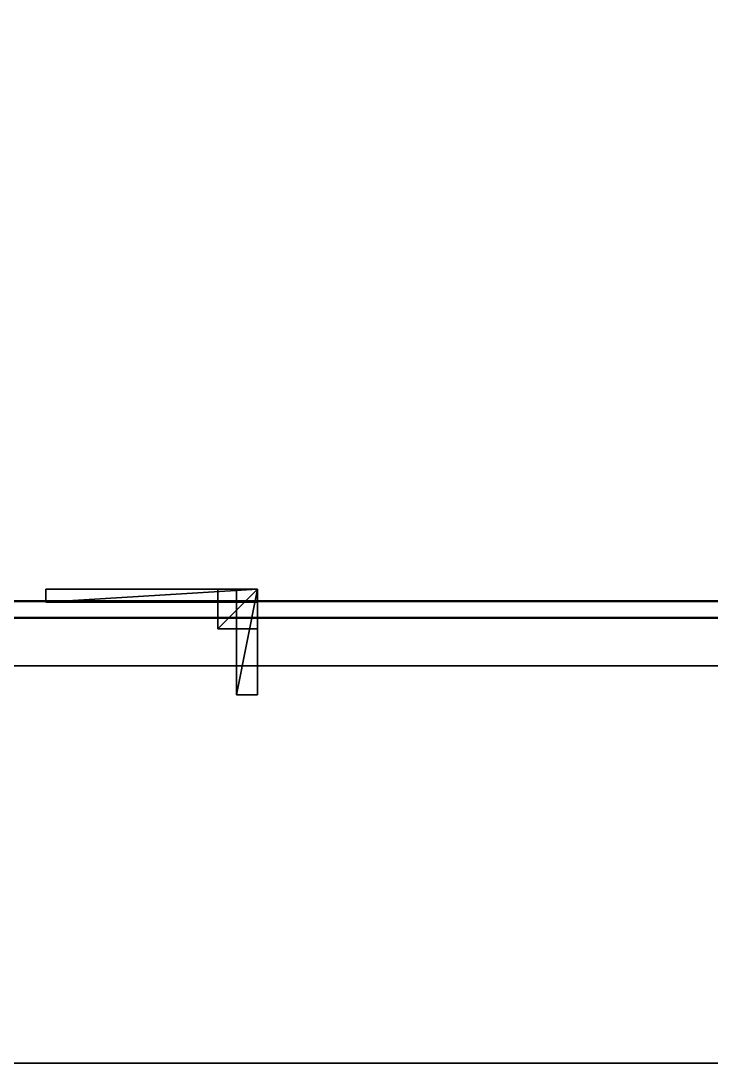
# Model space of a CAD drawing. Extents: x 0 to 4068, y -150 to 4325.
# Drawn here: x 2542.6 to 2803.3, y -150 to 243.5 of the extents above; entities that cross this region are included whole.
import ezdxf

# ---------------------------------------------------------------- set-up
doc = ezdxf.new("R2010")
doc.units = 0
for name, color, linetype in [('LAYER0', 7, 'CONTINUOUS'), ('LAYER107', 7, 'CONTINUOUS'), ('LAYER108', 7, 'CONTINUOUS'), ('LAYER109', 7, 'CONTINUOUS'), ('LAYER110', 7, 'CONTINUOUS'), ('LAYER121', 2, 'CONTINUOUS'), ('LAYER122', 7, 'CONTINUOUS'), ('LAYER123', 253, 'CONTINUOUS'), ('LAYER124', 253, 'CONTINUOUS'), ('LAYER125', 253, 'CONTINUOUS'), ('LAYER126', 253, 'CONTINUOUS'), ('LAYER127', 253, 'CONTINUOUS'), ('LAYER128', 253, 'CONTINUOUS'), ('LAYER137', 7, 'CONTINUOUS'), ('LAYER264', 7, 'CONTINUOUS'), ('LAYER275', 7, 'CONTINUOUS'), ('LAYER277', 7, 'CONTINUOUS'), ('LAYER278', 2, 'CONTINUOUS'), ('LAYER279', 7, 'CONTINUOUS'), ('LAYER280', 253, 'CONTINUOUS'), ('LAYER281', 253, 'CONTINUOUS'), ('LAYER282', 253, 'CONTINUOUS'), ('LAYER283', 253, 'CONTINUOUS'), ('LAYER284', 253, 'CONTINUOUS'), ('LAYER285', 253, 'CONTINUOUS'), ('LAYER294', 7, 'CONTINUOUS'), ('LAYER354', 45, 'CONTINUOUS'), ('LAYER356', 45, 'CONTINUOUS'), ('LAYER360', 45, 'CONTINUOUS'), ('LAYER4', 7, 'CONTINUOUS')]:
    doc.layers.add(name, color=color, linetype=linetype)

msp = doc.modelspace()

# ---------------------------------------------------------------- linework, layer by layer
at = {"layer": 'LAYER0', "invisible_edges": 1}
for points in [[(4068, 4325, -5), (0, -150, -5), (0, 4325, -5), (4068, 4325, -5)], [(0, -150, -5), (4068, 4325, -5), (4068, -150, -5), (0, -150, -5)], [(4068, -150), (0, 4325), (0, -150), (4068, -150)], [(0, 4325), (4068, -150), (4068, 4325), (0, 4325)], [(4068, -150), (0, -150, -5), (4068, -150, -5), (4068, -150)], [(0, -150, -5), (4068, -150), (0, -150), (0, -150, -5)]]:
    msp.add_3dface(points, dxfattribs=at)
at = {"layer": 'LAYER107', "invisible_edges": 1}
for points in [[(2139, 18, 2221), (3045, 0, 2221), (2139, 0, 2221), (2139, 18, 2221)], [(3045, 0, 2221), (2139, 18, 2221), (3045, 18, 2221), (3045, 0, 2221)], [(3045, 18, 2341), (2139, 0, 2341), (3045, 0, 2341), (3045, 18, 2341)], [(2139, 0, 2341), (3045, 18, 2341), (2139, 18, 2341), (2139, 0, 2341)], [(2139, 18, 2221), (3045, 18, 2341), (3045, 18, 2221), (2139, 18, 2221)], [(3045, 18, 2341), (2139, 18, 2221), (2139, 18, 2341), (3045, 18, 2341)], [(2139, 0, 2341), (3045, 0, 2221), (3045, 0, 2341), (2139, 0, 2341)], [(3045, 0, 2221), (2139, 0, 2341), (2139, 0, 2221), (3045, 0, 2221)]]:
    msp.add_3dface(points, dxfattribs=at)
at = {"layer": 'LAYER108', "invisible_edges": 1}
for points in [[(3045, 0, 2359), (2139, 400, 2359), (2139, 0, 2359), (3045, 0, 2359)], [(2139, 400, 2359), (3045, 0, 2359), (3045, 400, 2359), (2139, 400, 2359)], [(3045, 400, 2341), (2139, 0, 2341), (2139, 400, 2341), (3045, 400, 2341)], [(2139, 0, 2341), (3045, 400, 2341), (3045, 0, 2341), (2139, 0, 2341)], [(2139, 0, 2341), (3045, 0, 2359), (2139, 0, 2359), (2139, 0, 2341)], [(3045, 0, 2359), (2139, 0, 2341), (3045, 0, 2341), (3045, 0, 2359)]]:
    msp.add_3dface(points, dxfattribs=at)
at = {"layer": 'LAYER109', "invisible_edges": 1}
for points in [[(2139, 0, 1701), (3045, 400, 1701), (3045, 0, 1701), (2139, 0, 1701)], [(3045, 400, 1701), (2139, 0, 1701), (2139, 400, 1701), (3045, 400, 1701)], [(2139, 400, 1719), (3045, 0, 1719), (3045, 400, 1719), (2139, 400, 1719)], [(3045, 0, 1719), (2139, 400, 1719), (2139, 0, 1719), (3045, 0, 1719)], [(3045, 0, 1719), (2139, 0, 1701), (3045, 0, 1701), (3045, 0, 1719)], [(2139, 0, 1701), (3045, 0, 1719), (2139, 0, 1719), (2139, 0, 1701)]]:
    msp.add_3dface(points, dxfattribs=at)
at = {"layer": 'LAYER110', "invisible_edges": 1}
for points in [[(3049, 24.3, 2345), (2135, 18.3, 2345), (3049, 18.3, 2345), (3049, 24.3, 2345)], [(2135, 18.3, 2345), (3049, 24.3, 2345), (2135, 24.3, 2345), (2135, 18.3, 2345)], [(2135, 24.3, 1715), (3049, 18.3, 1715), (2135, 18.3, 1715), (2135, 24.3, 1715)], [(3049, 18.3, 1715), (2135, 24.3, 1715), (3049, 24.3, 1715), (3049, 18.3, 1715)], [(3049, 24.3, 2345), (2135, 24.3, 1715), (2135, 24.3, 2345), (3049, 24.3, 2345)], [(2135, 24.3, 1715), (3049, 24.3, 2345), (3049, 24.3, 1715), (2135, 24.3, 1715)], [(3049, 18.3, 1715), (2135, 18.3, 2345), (2135, 18.3, 1715), (3049, 18.3, 1715)], [(2135, 18.3, 2345), (3049, 18.3, 1715), (3049, 18.3, 2345), (2135, 18.3, 2345)]]:
    msp.add_3dface(points, dxfattribs=at)
at = {"layer": 'LAYER121'}
for points in [[(2552, 29, 2295), (2552, 24, 2295), (2552, 29, 2318), (2552, 29, 2295)], [(2552, 29, 2318), (2552, 24, 2295), (2552, 24, 2318), (2552, 29, 2318)], [(2552, 29, 2318), (2552, 24, 2318), (2632, 29, 2318), (2552, 29, 2318)], [(2632, 29, 2318), (2552, 24, 2318), (2632, 24, 2318), (2632, 29, 2318)], [(2552, 29, 2318), (2632, 29, 2318), (2552, 29, 2295), (2552, 29, 2318)], [(2552, 29, 2295), (2632, 29, 2318), (2632, 29, 2295), (2552, 29, 2295)], [(2552, 29, 2295), (2632, 29, 2295), (2552, 24, 2295), (2552, 29, 2295)], [(2552, 24, 2295), (2632, 29, 2295), (2632, 24, 2295), (2552, 24, 2295)], [(2632, 29, 2318), (2632, 24, 2318), (2632, 29, 2295), (2632, 29, 2318)], [(2632, 29, 2295), (2632, 24, 2318), (2632, 24, 2295), (2632, 29, 2295)], [(2552, 24, 2295), (2632, 24, 2295), (2552, 24, 2318), (2552, 24, 2295)], [(2552, 24, 2318), (2632, 24, 2295), (2632, 24, 2318), (2552, 24, 2318)]]:
    msp.add_3dface(points, dxfattribs=at)
at = {"layer": 'LAYER122', "invisible_edges": 1}
for points in [[(2632, 29, 2295), (2552, 29, 2318), (2632, 29, 2318), (2632, 29, 2295)], [(2552, 29, 2318), (2632, 29, 2295), (2552, 29, 2295), (2552, 29, 2318)], [(2632, 24, 2318), (2552, 29, 2318), (2552, 24, 2318), (2632, 24, 2318)], [(2552, 29, 2318), (2632, 24, 2318), (2632, 29, 2318), (2552, 29, 2318)], [(2552, 24, 2295), (2552, 29, 2318), (2552, 29, 2295), (2552, 24, 2295)], [(2552, 29, 2318), (2552, 24, 2295), (2552, 24, 2318), (2552, 29, 2318)], [(2632, 29, 2295), (2552, 24, 2295), (2552, 29, 2295), (2632, 29, 2295)], [(2552, 24, 2295), (2632, 29, 2295), (2632, 24, 2295), (2552, 24, 2295)], [(2632, 24, 2318), (2632, 29, 2295), (2632, 29, 2318), (2632, 24, 2318)], [(2632, 29, 2295), (2632, 24, 2318), (2632, 24, 2295), (2632, 29, 2295)], [(2552, 24, 2295), (2632, 24, 2318), (2552, 24, 2318), (2552, 24, 2295)], [(2632, 24, 2318), (2552, 24, 2295), (2632, 24, 2295), (2632, 24, 2318)]]:
    msp.add_3dface(points, dxfattribs=at)
at = {"layer": 'LAYER123'}
for points in [[(2617, 29, 2303), (2617, 14, 2303), (2617, 29, 2318), (2617, 29, 2303)], [(2617, 29, 2318), (2617, 14, 2303), (2617, 14, 2318), (2617, 29, 2318)], [(2617, 29, 2318), (2617, 14, 2318), (2632, 29, 2318), (2617, 29, 2318)], [(2632, 29, 2318), (2617, 14, 2318), (2632, 14, 2318), (2632, 29, 2318)], [(2617, 29, 2318), (2632, 29, 2318), (2617, 29, 2303), (2617, 29, 2318)], [(2617, 29, 2303), (2632, 29, 2318), (2632, 29, 2303), (2617, 29, 2303)], [(2617, 29, 2303), (2632, 29, 2303), (2617, 14, 2303), (2617, 29, 2303)], [(2617, 14, 2303), (2632, 29, 2303), (2632, 14, 2303), (2617, 14, 2303)], [(2632, 29, 2318), (2632, 14, 2318), (2632, 29, 2303), (2632, 29, 2318)], [(2632, 29, 2303), (2632, 14, 2318), (2632, 14, 2303), (2632, 29, 2303)], [(2617, 14, 2303), (2632, 14, 2303), (2617, 14, 2318), (2617, 14, 2303)], [(2617, 14, 2318), (2632, 14, 2303), (2632, 14, 2318), (2617, 14, 2318)]]:
    msp.add_3dface(points, dxfattribs=at)
at = {"layer": 'LAYER124'}
for points in [[(2617, 29, 2303), (2617, 14, 2303), (2617, 29, 2318), (2617, 29, 2303)], [(2617, 29, 2318), (2617, 14, 2303), (2617, 14, 2318), (2617, 29, 2318)], [(2617, 29, 2318), (2617, 14, 2318), (2632, 29, 2318), (2617, 29, 2318)], [(2632, 29, 2318), (2617, 14, 2318), (2632, 14, 2318), (2632, 29, 2318)], [(2617, 29, 2318), (2632, 29, 2318), (2617, 29, 2303), (2617, 29, 2318)], [(2617, 29, 2303), (2632, 29, 2318), (2632, 29, 2303), (2617, 29, 2303)], [(2617, 29, 2303), (2632, 29, 2303), (2617, 14, 2303), (2617, 29, 2303)], [(2617, 14, 2303), (2632, 29, 2303), (2632, 14, 2303), (2617, 14, 2303)], [(2632, 29, 2318), (2632, 14, 2318), (2632, 29, 2303), (2632, 29, 2318)], [(2632, 29, 2303), (2632, 14, 2318), (2632, 14, 2303), (2632, 29, 2303)], [(2617, 14, 2303), (2632, 14, 2303), (2617, 14, 2318), (2617, 14, 2303)], [(2617, 14, 2318), (2632, 14, 2303), (2632, 14, 2318), (2617, 14, 2318)]]:
    msp.add_3dface(points, dxfattribs=at)
at = {"layer": 'LAYER125'}
for points in [[(2617, 29, 2303), (2617, 14, 2303), (2617, 29, 2318), (2617, 29, 2303)], [(2617, 29, 2318), (2617, 14, 2303), (2617, 14, 2318), (2617, 29, 2318)], [(2617, 29, 2318), (2617, 14, 2318), (2632, 29, 2318), (2617, 29, 2318)], [(2632, 29, 2318), (2617, 14, 2318), (2632, 14, 2318), (2632, 29, 2318)], [(2617, 29, 2318), (2632, 29, 2318), (2617, 29, 2303), (2617, 29, 2318)], [(2617, 29, 2303), (2632, 29, 2318), (2632, 29, 2303), (2617, 29, 2303)], [(2617, 29, 2303), (2632, 29, 2303), (2617, 14, 2303), (2617, 29, 2303)], [(2617, 14, 2303), (2632, 29, 2303), (2632, 14, 2303), (2617, 14, 2303)], [(2632, 29, 2318), (2632, 14, 2318), (2632, 29, 2303), (2632, 29, 2318)], [(2632, 29, 2303), (2632, 14, 2318), (2632, 14, 2303), (2632, 29, 2303)], [(2617, 14, 2303), (2632, 14, 2303), (2617, 14, 2318), (2617, 14, 2303)], [(2617, 14, 2318), (2632, 14, 2303), (2632, 14, 2318), (2617, 14, 2318)]]:
    msp.add_3dface(points, dxfattribs=at)
at = {"layer": 'LAYER126'}
for points in [[(2617, 29, 2303), (2617, 14, 2303), (2617, 29, 2318), (2617, 29, 2303)], [(2617, 29, 2318), (2617, 14, 2303), (2617, 14, 2318), (2617, 29, 2318)], [(2617, 29, 2318), (2617, 14, 2318), (2632, 29, 2318), (2617, 29, 2318)], [(2632, 29, 2318), (2617, 14, 2318), (2632, 14, 2318), (2632, 29, 2318)], [(2617, 29, 2318), (2632, 29, 2318), (2617, 29, 2303), (2617, 29, 2318)], [(2617, 29, 2303), (2632, 29, 2318), (2632, 29, 2303), (2617, 29, 2303)], [(2617, 29, 2303), (2632, 29, 2303), (2617, 14, 2303), (2617, 29, 2303)], [(2617, 14, 2303), (2632, 29, 2303), (2632, 14, 2303), (2617, 14, 2303)], [(2632, 29, 2318), (2632, 14, 2318), (2632, 29, 2303), (2632, 29, 2318)], [(2632, 29, 2303), (2632, 14, 2318), (2632, 14, 2303), (2632, 29, 2303)], [(2617, 14, 2303), (2632, 14, 2303), (2617, 14, 2318), (2617, 14, 2303)], [(2617, 14, 2318), (2632, 14, 2303), (2632, 14, 2318), (2617, 14, 2318)]]:
    msp.add_3dface(points, dxfattribs=at)
at = {"layer": 'LAYER127'}
for points in [[(2624, 29, 2310), (2624, -11, 2310), (2624, 29, 2318), (2624, 29, 2310)], [(2624, 29, 2318), (2624, -11, 2310), (2624, -11, 2318), (2624, 29, 2318)], [(2624, 29, 2318), (2624, -11, 2318), (2632, 29, 2318), (2624, 29, 2318)], [(2632, 29, 2318), (2624, -11, 2318), (2632, -11, 2318), (2632, 29, 2318)], [(2624, 29, 2318), (2632, 29, 2318), (2624, 29, 2310), (2624, 29, 2318)], [(2624, 29, 2310), (2632, 29, 2318), (2632, 29, 2310), (2624, 29, 2310)], [(2624, 29, 2310), (2632, 29, 2310), (2624, -11, 2310), (2624, 29, 2310)], [(2624, -11, 2310), (2632, 29, 2310), (2632, -11, 2310), (2624, -11, 2310)], [(2632, 29, 2318), (2632, -11, 2318), (2632, 29, 2310), (2632, 29, 2318)], [(2632, 29, 2310), (2632, -11, 2318), (2632, -11, 2310), (2632, 29, 2310)], [(2624, -11, 2310), (2632, -11, 2310), (2624, -11, 2318), (2624, -11, 2310)], [(2624, -11, 2318), (2632, -11, 2310), (2632, -11, 2318), (2624, -11, 2318)]]:
    msp.add_3dface(points, dxfattribs=at)
at = {"layer": 'LAYER128'}
for points in [[(2552, 29, 2302), (2552, 24, 2302), (2552, 29, 2318), (2552, 29, 2302)], [(2552, 29, 2318), (2552, 24, 2302), (2552, 24, 2318), (2552, 29, 2318)], [(2552, 29, 2318), (2552, 24, 2318), (2632, 29, 2318), (2552, 29, 2318)], [(2632, 29, 2318), (2552, 24, 2318), (2632, 24, 2318), (2632, 29, 2318)], [(2552, 29, 2318), (2632, 29, 2318), (2552, 29, 2302), (2552, 29, 2318)], [(2552, 29, 2302), (2632, 29, 2318), (2632, 29, 2302), (2552, 29, 2302)], [(2552, 29, 2302), (2632, 29, 2302), (2552, 24, 2302), (2552, 29, 2302)], [(2552, 24, 2302), (2632, 29, 2302), (2632, 24, 2302), (2552, 24, 2302)], [(2632, 29, 2318), (2632, 24, 2318), (2632, 29, 2302), (2632, 29, 2318)], [(2632, 29, 2302), (2632, 24, 2318), (2632, 24, 2302), (2632, 29, 2302)], [(2552, 24, 2302), (2632, 24, 2302), (2552, 24, 2318), (2552, 24, 2302)], [(2552, 24, 2318), (2632, 24, 2302), (2632, 24, 2318), (2552, 24, 2318)]]:
    msp.add_3dface(points, dxfattribs=at)
at = {"layer": 'LAYER137', "invisible_edges": 1}
for points in [[(2139, 24.6, 2021), (3045, 380, 2021), (3045, 24.6, 2021), (2139, 24.6, 2021)], [(3045, 380, 2021), (2139, 24.6, 2021), (2139, 380, 2021), (3045, 380, 2021)], [(2139, 380, 2039), (3045, 24.6, 2039), (3045, 380, 2039), (2139, 380, 2039)], [(3045, 24.6, 2039), (2139, 380, 2039), (2139, 24.6, 2039), (3045, 24.6, 2039)], [(3045, 24.6, 2039), (2139, 24.6, 2021), (3045, 24.6, 2021), (3045, 24.6, 2039)], [(2139, 24.6, 2021), (3045, 24.6, 2039), (2139, 24.6, 2039), (2139, 24.6, 2021)]]:
    msp.add_3dface(points, dxfattribs=at)
at = {"layer": 'LAYER264', "invisible_edges": 1}
for points in [[(2139, 0, 151), (3045, 400, 151), (3045, 0, 151), (2139, 0, 151)], [(3045, 400, 151), (2139, 0, 151), (2139, 400, 151), (3045, 400, 151)], [(2139, 400, 169), (3045, 0, 169), (3045, 400, 169), (2139, 400, 169)], [(3045, 0, 169), (2139, 400, 169), (2139, 0, 169), (3045, 0, 169)], [(3045, 0, 169), (2139, 0, 151), (3045, 0, 151), (3045, 0, 169)], [(2139, 0, 151), (3045, 0, 169), (2139, 0, 169), (2139, 0, 151)]]:
    msp.add_3dface(points, dxfattribs=at)
at = {"layer": 'LAYER275', "invisible_edges": 1}
for points in [[(3049, 24.3, 874.5), (2135, 18.3, 874.5), (3049, 18.3, 874.5), (3049, 24.3, 874.5)], [(2135, 18.3, 874.5), (3049, 24.3, 874.5), (2135, 24.3, 874.5), (2135, 18.3, 874.5)], [(2135, 24.3, 165), (3049, 18.3, 165), (2135, 18.3, 165), (2135, 24.3, 165)], [(3049, 18.3, 165), (2135, 24.3, 165), (3049, 24.3, 165), (3049, 18.3, 165)], [(3049, 24.3, 874.5), (2135, 24.3, 165), (2135, 24.3, 874.5), (3049, 24.3, 874.5)], [(2135, 24.3, 165), (3049, 24.3, 874.5), (3049, 24.3, 165), (2135, 24.3, 165)], [(3049, 18.3, 165), (2135, 18.3, 874.5), (2135, 18.3, 165), (3049, 18.3, 165)], [(2135, 18.3, 874.5), (3049, 18.3, 165), (3049, 18.3, 874.5), (2135, 18.3, 874.5)]]:
    msp.add_3dface(points, dxfattribs=at)
at = {"layer": 'LAYER277', "invisible_edges": 1}
for points in [[(3045, 18, 874.5), (2139, 0, 874.5), (3045, 0, 874.5), (3045, 18, 874.5)], [(2139, 0, 874.5), (3045, 18, 874.5), (2139, 18, 874.5), (2139, 0, 874.5)], [(2139, 18, 754.5), (3045, 0, 754.5), (2139, 0, 754.5), (2139, 18, 754.5)], [(3045, 0, 754.5), (2139, 18, 754.5), (3045, 18, 754.5), (3045, 0, 754.5)], [(3045, 18, 874.5), (2139, 18, 754.5), (2139, 18, 874.5), (3045, 18, 874.5)], [(2139, 18, 754.5), (3045, 18, 874.5), (3045, 18, 754.5), (2139, 18, 754.5)], [(3045, 0, 754.5), (2139, 0, 874.5), (2139, 0, 754.5), (3045, 0, 754.5)], [(2139, 0, 874.5), (3045, 0, 754.5), (3045, 0, 874.5), (2139, 0, 874.5)]]:
    msp.add_3dface(points, dxfattribs=at)
at = {"layer": 'LAYER278'}
for points in [[(2552, 29, 811), (2552, 24, 811), (2552, 29, 834), (2552, 29, 811)], [(2552, 29, 834), (2552, 24, 811), (2552, 24, 834), (2552, 29, 834)], [(2552, 29, 834), (2552, 24, 834), (2632, 29, 834), (2552, 29, 834)], [(2632, 29, 834), (2552, 24, 834), (2632, 24, 834), (2632, 29, 834)], [(2552, 29, 834), (2632, 29, 834), (2552, 29, 811), (2552, 29, 834)], [(2552, 29, 811), (2632, 29, 834), (2632, 29, 811), (2552, 29, 811)], [(2552, 29, 811), (2632, 29, 811), (2552, 24, 811), (2552, 29, 811)], [(2552, 24, 811), (2632, 29, 811), (2632, 24, 811), (2552, 24, 811)], [(2632, 29, 834), (2632, 24, 834), (2632, 29, 811), (2632, 29, 834)], [(2632, 29, 811), (2632, 24, 834), (2632, 24, 811), (2632, 29, 811)], [(2552, 24, 811), (2632, 24, 811), (2552, 24, 834), (2552, 24, 811)], [(2552, 24, 834), (2632, 24, 811), (2632, 24, 834), (2552, 24, 834)]]:
    msp.add_3dface(points, dxfattribs=at)
at = {"layer": 'LAYER279', "invisible_edges": 1}
for points in [[(2632, 29, 811), (2552, 29, 834), (2632, 29, 834), (2632, 29, 811)], [(2552, 29, 834), (2632, 29, 811), (2552, 29, 811), (2552, 29, 834)], [(2632, 24, 834), (2552, 29, 834), (2552, 24, 834), (2632, 24, 834)], [(2552, 29, 834), (2632, 24, 834), (2632, 29, 834), (2552, 29, 834)], [(2552, 24, 811), (2552, 29, 834), (2552, 29, 811), (2552, 24, 811)], [(2552, 29, 834), (2552, 24, 811), (2552, 24, 834), (2552, 29, 834)], [(2632, 29, 811), (2552, 24, 811), (2552, 29, 811), (2632, 29, 811)], [(2552, 24, 811), (2632, 29, 811), (2632, 24, 811), (2552, 24, 811)], [(2632, 24, 834), (2632, 29, 811), (2632, 29, 834), (2632, 24, 834)], [(2632, 29, 811), (2632, 24, 834), (2632, 24, 811), (2632, 29, 811)], [(2552, 24, 811), (2632, 24, 834), (2552, 24, 834), (2552, 24, 811)], [(2632, 24, 834), (2552, 24, 811), (2632, 24, 811), (2632, 24, 834)]]:
    msp.add_3dface(points, dxfattribs=at)
at = {"layer": 'LAYER280'}
for points in [[(2617, 29, 819), (2617, 14, 819), (2617, 29, 834), (2617, 29, 819)], [(2617, 29, 834), (2617, 14, 819), (2617, 14, 834), (2617, 29, 834)], [(2617, 29, 834), (2617, 14, 834), (2632, 29, 834), (2617, 29, 834)], [(2632, 29, 834), (2617, 14, 834), (2632, 14, 834), (2632, 29, 834)], [(2617, 29, 834), (2632, 29, 834), (2617, 29, 819), (2617, 29, 834)], [(2617, 29, 819), (2632, 29, 834), (2632, 29, 819), (2617, 29, 819)], [(2617, 29, 819), (2632, 29, 819), (2617, 14, 819), (2617, 29, 819)], [(2617, 14, 819), (2632, 29, 819), (2632, 14, 819), (2617, 14, 819)], [(2632, 29, 834), (2632, 14, 834), (2632, 29, 819), (2632, 29, 834)], [(2632, 29, 819), (2632, 14, 834), (2632, 14, 819), (2632, 29, 819)], [(2617, 14, 819), (2632, 14, 819), (2617, 14, 834), (2617, 14, 819)], [(2617, 14, 834), (2632, 14, 819), (2632, 14, 834), (2617, 14, 834)]]:
    msp.add_3dface(points, dxfattribs=at)
at = {"layer": 'LAYER281'}
for points in [[(2617, 29, 819), (2617, 14, 819), (2617, 29, 834), (2617, 29, 819)], [(2617, 29, 834), (2617, 14, 819), (2617, 14, 834), (2617, 29, 834)], [(2617, 29, 834), (2617, 14, 834), (2632, 29, 834), (2617, 29, 834)], [(2632, 29, 834), (2617, 14, 834), (2632, 14, 834), (2632, 29, 834)], [(2617, 29, 834), (2632, 29, 834), (2617, 29, 819), (2617, 29, 834)], [(2617, 29, 819), (2632, 29, 834), (2632, 29, 819), (2617, 29, 819)], [(2617, 29, 819), (2632, 29, 819), (2617, 14, 819), (2617, 29, 819)], [(2617, 14, 819), (2632, 29, 819), (2632, 14, 819), (2617, 14, 819)], [(2632, 29, 834), (2632, 14, 834), (2632, 29, 819), (2632, 29, 834)], [(2632, 29, 819), (2632, 14, 834), (2632, 14, 819), (2632, 29, 819)], [(2617, 14, 819), (2632, 14, 819), (2617, 14, 834), (2617, 14, 819)], [(2617, 14, 834), (2632, 14, 819), (2632, 14, 834), (2617, 14, 834)]]:
    msp.add_3dface(points, dxfattribs=at)
at = {"layer": 'LAYER282'}
for points in [[(2617, 29, 819), (2617, 14, 819), (2617, 29, 834), (2617, 29, 819)], [(2617, 29, 834), (2617, 14, 819), (2617, 14, 834), (2617, 29, 834)], [(2617, 29, 834), (2617, 14, 834), (2632, 29, 834), (2617, 29, 834)], [(2632, 29, 834), (2617, 14, 834), (2632, 14, 834), (2632, 29, 834)], [(2617, 29, 834), (2632, 29, 834), (2617, 29, 819), (2617, 29, 834)], [(2617, 29, 819), (2632, 29, 834), (2632, 29, 819), (2617, 29, 819)], [(2617, 29, 819), (2632, 29, 819), (2617, 14, 819), (2617, 29, 819)], [(2617, 14, 819), (2632, 29, 819), (2632, 14, 819), (2617, 14, 819)], [(2632, 29, 834), (2632, 14, 834), (2632, 29, 819), (2632, 29, 834)], [(2632, 29, 819), (2632, 14, 834), (2632, 14, 819), (2632, 29, 819)], [(2617, 14, 819), (2632, 14, 819), (2617, 14, 834), (2617, 14, 819)], [(2617, 14, 834), (2632, 14, 819), (2632, 14, 834), (2617, 14, 834)]]:
    msp.add_3dface(points, dxfattribs=at)
at = {"layer": 'LAYER283'}
for points in [[(2617, 29, 819), (2617, 14, 819), (2617, 29, 834), (2617, 29, 819)], [(2617, 29, 834), (2617, 14, 819), (2617, 14, 834), (2617, 29, 834)], [(2617, 29, 834), (2617, 14, 834), (2632, 29, 834), (2617, 29, 834)], [(2632, 29, 834), (2617, 14, 834), (2632, 14, 834), (2632, 29, 834)], [(2617, 29, 834), (2632, 29, 834), (2617, 29, 819), (2617, 29, 834)], [(2617, 29, 819), (2632, 29, 834), (2632, 29, 819), (2617, 29, 819)], [(2617, 29, 819), (2632, 29, 819), (2617, 14, 819), (2617, 29, 819)], [(2617, 14, 819), (2632, 29, 819), (2632, 14, 819), (2617, 14, 819)], [(2632, 29, 834), (2632, 14, 834), (2632, 29, 819), (2632, 29, 834)], [(2632, 29, 819), (2632, 14, 834), (2632, 14, 819), (2632, 29, 819)], [(2617, 14, 819), (2632, 14, 819), (2617, 14, 834), (2617, 14, 819)], [(2617, 14, 834), (2632, 14, 819), (2632, 14, 834), (2617, 14, 834)]]:
    msp.add_3dface(points, dxfattribs=at)
at = {"layer": 'LAYER284'}
for points in [[(2624, 29, 826), (2624, -11, 826), (2624, 29, 834), (2624, 29, 826)], [(2624, 29, 834), (2624, -11, 826), (2624, -11, 834), (2624, 29, 834)], [(2624, 29, 834), (2624, -11, 834), (2632, 29, 834), (2624, 29, 834)], [(2632, 29, 834), (2624, -11, 834), (2632, -11, 834), (2632, 29, 834)], [(2624, 29, 834), (2632, 29, 834), (2624, 29, 826), (2624, 29, 834)], [(2624, 29, 826), (2632, 29, 834), (2632, 29, 826), (2624, 29, 826)], [(2624, 29, 826), (2632, 29, 826), (2624, -11, 826), (2624, 29, 826)], [(2624, -11, 826), (2632, 29, 826), (2632, -11, 826), (2624, -11, 826)], [(2632, 29, 834), (2632, -11, 834), (2632, 29, 826), (2632, 29, 834)], [(2632, 29, 826), (2632, -11, 834), (2632, -11, 826), (2632, 29, 826)], [(2624, -11, 826), (2632, -11, 826), (2624, -11, 834), (2624, -11, 826)], [(2624, -11, 834), (2632, -11, 826), (2632, -11, 834), (2624, -11, 834)]]:
    msp.add_3dface(points, dxfattribs=at)
at = {"layer": 'LAYER285'}
for points in [[(2552, 29, 818), (2552, 24, 818), (2552, 29, 834), (2552, 29, 818)], [(2552, 29, 834), (2552, 24, 818), (2552, 24, 834), (2552, 29, 834)], [(2552, 29, 834), (2552, 24, 834), (2632, 29, 834), (2552, 29, 834)], [(2632, 29, 834), (2552, 24, 834), (2632, 24, 834), (2632, 29, 834)], [(2552, 29, 834), (2632, 29, 834), (2552, 29, 818), (2552, 29, 834)], [(2552, 29, 818), (2632, 29, 834), (2632, 29, 818), (2552, 29, 818)], [(2552, 29, 818), (2632, 29, 818), (2552, 24, 818), (2552, 29, 818)], [(2552, 24, 818), (2632, 29, 818), (2632, 24, 818), (2552, 24, 818)], [(2632, 29, 834), (2632, 24, 834), (2632, 29, 818), (2632, 29, 834)], [(2632, 29, 818), (2632, 24, 834), (2632, 24, 818), (2632, 29, 818)], [(2552, 24, 818), (2632, 24, 818), (2552, 24, 834), (2552, 24, 818)], [(2552, 24, 834), (2632, 24, 818), (2632, 24, 834), (2552, 24, 834)]]:
    msp.add_3dface(points, dxfattribs=at)
at = {"layer": 'LAYER294', "invisible_edges": 1}
for points in [[(2139, 24.6, 503.5), (3045, 380, 503.5), (3045, 24.6, 503.5), (2139, 24.6, 503.5)], [(3045, 380, 503.5), (2139, 24.6, 503.5), (2139, 380, 503.5), (3045, 380, 503.5)], [(2139, 380, 521.5), (3045, 24.6, 521.5), (3045, 380, 521.5), (2139, 380, 521.5)], [(3045, 24.6, 521.5), (2139, 380, 521.5), (2139, 24.6, 521.5), (3045, 24.6, 521.5)], [(3045, 24.6, 521.5), (2139, 24.6, 503.5), (3045, 24.6, 503.5), (3045, 24.6, 521.5)], [(2139, 24.6, 503.5), (3045, 24.6, 521.5), (2139, 24.6, 521.5), (2139, 24.6, 503.5)]]:
    msp.add_3dface(points, dxfattribs=at)
at = {"layer": 'LAYER354', "invisible_edges": 1}
for points in [[(1176, 0, 875), (3495, 423, 875), (3495, 0, 875), (1176, 0, 875)], [(3495, 423, 875), (1176, 0, 875), (1176, 423, 875), (3495, 423, 875)], [(1176, 423, 893), (3495, 0, 893), (3495, 423, 893), (1176, 423, 893)], [(3495, 0, 893), (1176, 423, 893), (1176, 0, 893), (3495, 0, 893)], [(3495, 0, 893), (1176, 0, 875), (3495, 0, 875), (3495, 0, 893)], [(1176, 0, 875), (3495, 0, 893), (1176, 0, 893), (1176, 0, 875)]]:
    msp.add_3dface(points, dxfattribs=at)
at = {"layer": 'LAYER356', "invisible_edges": 1}
for points in [[(1194, 18, 893), (3495, 0, 893), (1194, 0, 893), (1194, 18, 893)], [(3495, 0, 893), (1194, 18, 893), (3495, 18, 893), (3495, 0, 893)], [(3495, 18, 1682), (1194, 0, 1682), (3495, 0, 1682), (3495, 18, 1682)], [(1194, 0, 1682), (3495, 18, 1682), (1194, 18, 1682), (1194, 0, 1682)], [(1194, 18, 893), (3495, 18, 1682), (3495, 18, 893), (1194, 18, 893)], [(3495, 18, 1682), (1194, 18, 893), (1194, 18, 1682), (3495, 18, 1682)], [(1194, 0, 1682), (3495, 0, 893), (3495, 0, 1682), (1194, 0, 1682)], [(3495, 0, 893), (1194, 0, 1682), (1194, 0, 893), (3495, 0, 893)]]:
    msp.add_3dface(points, dxfattribs=at)
at = {"layer": 'LAYER360', "invisible_edges": 1}
for points in [[(1176, 423, 1700), (3495, 0, 1700), (3495, 423, 1700), (1176, 423, 1700)], [(3495, 0, 1700), (1176, 423, 1700), (1176, 0, 1700), (3495, 0, 1700)], [(1176, 0, 1682), (3495, 423, 1682), (3495, 0, 1682), (1176, 0, 1682)], [(3495, 423, 1682), (1176, 0, 1682), (1176, 423, 1682), (3495, 423, 1682)], [(1176, 0, 1682), (3495, 0, 1700), (1176, 0, 1700), (1176, 0, 1682)], [(3495, 0, 1700), (1176, 0, 1682), (3495, 0, 1682), (3495, 0, 1700)]]:
    msp.add_3dface(points, dxfattribs=at)
at = {"layer": 'LAYER4'}
for points, invisible_edges in [([(180, 0), (4068, -150), (30, -150), (180, 0)], 1), ([(4068, -150, 2410), (180, 0, 2410), (30, -150, 2410), (4068, -150, 2410)], 1), ([(4068, -150), (180, 0), (3918, 0), (4068, -150)], 1), ([(3918, 0, 2410), (3345.5, 0, 1842.5), (180, 0, 2410), (3918, 0, 2410)], 3), ([(3285.5, 0, 1842.5), (180, 0, 2410), (3345.5, 0, 1842.5), (3285.5, 0, 1842.5)], 3), ([(3285.5, 0, 1762.5), (180, 0, 2410), (3285.5, 0, 1842.5), (3285.5, 0, 1762.5)], 3), ([(1801.5, 0, 1215.5), (180, 0, 2410), (3285.5, 0, 1762.5), (1801.5, 0, 1215.5)], 7), ([(180, 0), (804.5, 0, 1124.5), (3918, 0), (180, 0)], 3), ([(180, 0, 2410), (4068, -150, 2410), (3918, 0, 2410), (180, 0, 2410)], 1), ([(864.5, 0, 1124.5), (3918, 0), (804.5, 0, 1124.5), (864.5, 0, 1124.5)], 3), ([(864.5, 0, 1124.5), (1741.5, 0, 1135.5), (3285.5, 0, 1132.5), (864.5, 0, 1124.5)], 7), ([(3345.5, 0, 1132.5), (864.5, 0, 1124.5), (3285.5, 0, 1132.5), (3345.5, 0, 1132.5)], 3), ([(3345.5, 0, 1132.5), (3918, 0), (864.5, 0, 1124.5), (3345.5, 0, 1132.5)], 7), ([(1801.5, 0, 1135.5), (3285.5, 0, 1132.5), (1741.5, 0, 1135.5), (1801.5, 0, 1135.5)], 3), ([(3345.5, 0, 1762.5), (1801.5, 0, 1215.5), (3285.5, 0, 1762.5), (3345.5, 0, 1762.5)], 3), ([(3345.5, 0, 1762.5), (3345.5, 0, 1212.5), (1801.5, 0, 1215.5), (3345.5, 0, 1762.5)], 7), ([(3285.5, 0, 1212.5), (1801.5, 0, 1215.5), (3345.5, 0, 1212.5), (3285.5, 0, 1212.5)], 3), ([(3285.5, 0, 1212.5), (1801.5, 0, 1135.5), (1801.5, 0, 1215.5), (3285.5, 0, 1212.5)], 5), ([(3285.5, 0, 1132.5), (1801.5, 0, 1135.5), (3285.5, 0, 1212.5), (3285.5, 0, 1132.5)], 3), ([(4068, -150, 2410), (30, -150), (4068, -150), (4068, -150, 2410)], 1), ([(30, -150), (4068, -150, 2410), (30, -150, 2410), (30, -150)], 1)]:
    msp.add_3dface(points, dxfattribs=dict(at, invisible_edges=invisible_edges))

doc.saveas('drawing.dxf')
